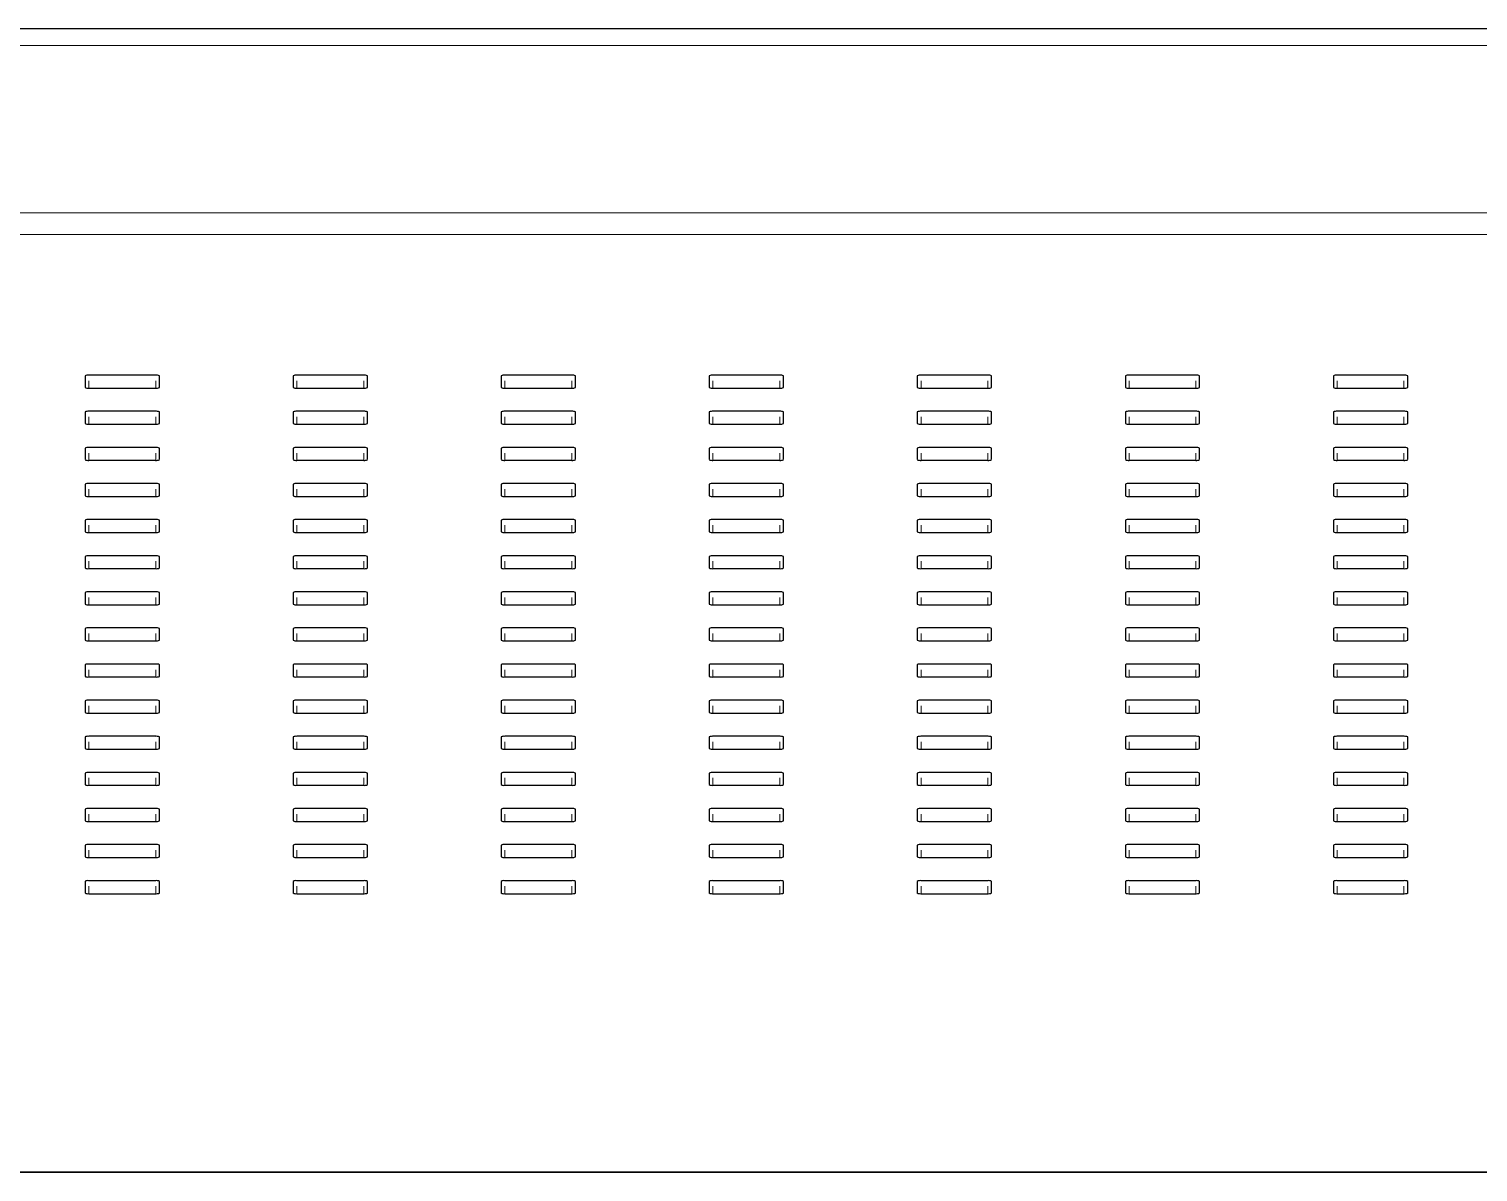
# Model space of a CAD drawing. Header units: millimetres. Extents: x -218071 to -203542, y 15363 to 51382.
# Drawn here: x -217760.36 to -217740.86, y 50530.42 to 50545.81 of the extents above; entities that cross this region are included whole.
import ezdxf

# ---------------------------------------------------------------- set-up
doc = ezdxf.new("R2010")
doc.units = ezdxf.units.MM
doc.header["$LTSCALE"] = 4
doc.layers.add('TPF-EQUIPEMENT', color=7, linetype='Continuous')

msp = doc.modelspace()

# ---------------------------------------------------------------- linework, layer by layer
at = {"layer": 'TPF-EQUIPEMENT', "color": 7, "linetype": 'Continuous', "lineweight": 25, "transparency": 33554671}
for p, q in [((-217721.656, 50545.806), (-217796.556, 50545.806)), ((-217759.606, 50541.135), (-217759.606, 50540.979)), ((-217758.656, 50541.144), (-217759.556, 50541.144)), ((-217758.606, 50540.979), (-217758.606, 50541.135)), ((-217756.806, 50541.135), (-217756.806, 50540.979)), ((-217755.856, 50541.144), (-217756.756, 50541.144)), ((-217755.806, 50540.979), (-217755.806, 50541.135)), ((-217754.006, 50541.135), (-217754.006, 50540.979)), ((-217753.056, 50541.144), (-217753.956, 50541.144)), ((-217753.006, 50540.979), (-217753.006, 50541.135)), ((-217751.206, 50541.135), (-217751.206, 50540.979)), ((-217750.256, 50541.144), (-217751.156, 50541.144)), ((-217750.206, 50540.979), (-217750.206, 50541.135)), ((-217748.406, 50541.135), (-217748.406, 50540.979)), ((-217747.456, 50541.144), (-217748.356, 50541.144)), ((-217747.406, 50540.979), (-217747.406, 50541.135)), ((-217745.606, 50541.135), (-217745.606, 50540.979)), ((-217744.656, 50541.144), (-217745.556, 50541.144)), ((-217744.606, 50540.979), (-217744.606, 50541.135)), ((-217742.806, 50541.135), (-217742.806, 50540.979)), ((-217741.856, 50541.144), (-217742.756, 50541.144)), ((-217741.806, 50540.979), (-217741.806, 50541.135)), ((-217759.556, 50540.97), (-217758.656, 50540.97)), ((-217756.756, 50540.97), (-217755.856, 50540.97)), ((-217753.956, 50540.97), (-217753.056, 50540.97)), ((-217751.156, 50540.97), (-217750.256, 50540.97)), ((-217748.356, 50540.97), (-217747.456, 50540.97)), ((-217745.556, 50540.97), (-217744.656, 50540.97)), ((-217742.756, 50540.97), (-217741.856, 50540.97)), ((-217759.606, 50540.649), (-217759.606, 50540.493)), ((-217758.656, 50540.658), (-217759.556, 50540.658)), ((-217758.606, 50540.493), (-217758.606, 50540.649)), ((-217756.806, 50540.649), (-217756.806, 50540.493)), ((-217755.856, 50540.658), (-217756.756, 50540.658)), ((-217755.806, 50540.493), (-217755.806, 50540.649)), ((-217754.006, 50540.649), (-217754.006, 50540.493)), ((-217753.056, 50540.658), (-217753.956, 50540.658)), ((-217753.006, 50540.493), (-217753.006, 50540.649)), ((-217751.206, 50540.649), (-217751.206, 50540.493)), ((-217750.256, 50540.658), (-217751.156, 50540.658)), ((-217750.206, 50540.493), (-217750.206, 50540.649)), ((-217748.406, 50540.649), (-217748.406, 50540.493)), ((-217747.456, 50540.658), (-217748.356, 50540.658)), ((-217747.406, 50540.493), (-217747.406, 50540.649)), ((-217745.606, 50540.649), (-217745.606, 50540.493)), ((-217744.656, 50540.658), (-217745.556, 50540.658)), ((-217744.606, 50540.493), (-217744.606, 50540.649)), ((-217742.806, 50540.649), (-217742.806, 50540.493)), ((-217741.856, 50540.658), (-217742.756, 50540.658)), ((-217741.806, 50540.493), (-217741.806, 50540.649)), ((-217759.556, 50540.484), (-217758.656, 50540.484)), ((-217756.756, 50540.484), (-217755.856, 50540.484)), ((-217753.956, 50540.484), (-217753.056, 50540.484)), ((-217751.156, 50540.484), (-217750.256, 50540.484)), ((-217748.356, 50540.484), (-217747.456, 50540.484)), ((-217745.556, 50540.484), (-217744.656, 50540.484)), ((-217742.756, 50540.484), (-217741.856, 50540.484)), ((-217759.606, 50540.163), (-217759.606, 50540.007)), ((-217758.656, 50540.172), (-217759.556, 50540.172)), ((-217758.606, 50540.007), (-217758.606, 50540.163)), ((-217756.806, 50540.163), (-217756.806, 50540.007)), ((-217755.856, 50540.172), (-217756.756, 50540.172)), ((-217755.806, 50540.007), (-217755.806, 50540.163)), ((-217754.006, 50540.163), (-217754.006, 50540.007)), ((-217753.056, 50540.172), (-217753.956, 50540.172)), ((-217753.006, 50540.007), (-217753.006, 50540.163)), ((-217751.206, 50540.163), (-217751.206, 50540.007)), ((-217750.256, 50540.172), (-217751.156, 50540.172)), ((-217750.206, 50540.007), (-217750.206, 50540.163)), ((-217748.406, 50540.163), (-217748.406, 50540.007)), ((-217747.456, 50540.172), (-217748.356, 50540.172)), ((-217747.406, 50540.007), (-217747.406, 50540.163)), ((-217745.606, 50540.163), (-217745.606, 50540.007)), ((-217744.656, 50540.172), (-217745.556, 50540.172)), ((-217744.606, 50540.007), (-217744.606, 50540.163)), ((-217742.806, 50540.163), (-217742.806, 50540.007)), ((-217741.856, 50540.172), (-217742.756, 50540.172)), ((-217741.806, 50540.007), (-217741.806, 50540.163)), ((-217759.556, 50539.998), (-217758.656, 50539.998)), ((-217756.756, 50539.998), (-217755.856, 50539.998)), ((-217753.956, 50539.998), (-217753.056, 50539.998)), ((-217751.156, 50539.998), (-217750.256, 50539.998)), ((-217748.356, 50539.998), (-217747.456, 50539.998)), ((-217745.556, 50539.998), (-217744.656, 50539.998)), ((-217742.756, 50539.998), (-217741.856, 50539.998)), ((-217759.606, 50539.677), (-217759.606, 50539.52)), ((-217758.656, 50539.685), (-217759.556, 50539.685)), ((-217758.606, 50539.52), (-217758.606, 50539.677)), ((-217756.806, 50539.677), (-217756.806, 50539.52)), ((-217755.856, 50539.685), (-217756.756, 50539.685)), ((-217755.806, 50539.52), (-217755.806, 50539.677)), ((-217754.006, 50539.677), (-217754.006, 50539.52)), ((-217753.056, 50539.685), (-217753.956, 50539.685)), ((-217753.006, 50539.52), (-217753.006, 50539.677)), ((-217751.206, 50539.677), (-217751.206, 50539.52)), ((-217750.256, 50539.685), (-217751.156, 50539.685)), ((-217750.206, 50539.52), (-217750.206, 50539.677)), ((-217748.406, 50539.677), (-217748.406, 50539.52)), ((-217747.456, 50539.685), (-217748.356, 50539.685)), ((-217747.406, 50539.52), (-217747.406, 50539.677)), ((-217745.606, 50539.677), (-217745.606, 50539.52)), ((-217744.656, 50539.685), (-217745.556, 50539.685)), ((-217744.606, 50539.52), (-217744.606, 50539.677)), ((-217742.806, 50539.677), (-217742.806, 50539.52)), ((-217741.856, 50539.685), (-217742.756, 50539.685)), ((-217741.806, 50539.52), (-217741.806, 50539.677)), ((-217759.556, 50539.512), (-217758.656, 50539.512)), ((-217756.756, 50539.512), (-217755.856, 50539.512)), ((-217753.956, 50539.512), (-217753.056, 50539.512)), ((-217751.156, 50539.512), (-217750.256, 50539.512)), ((-217748.356, 50539.512), (-217747.456, 50539.512)), ((-217745.556, 50539.512), (-217744.656, 50539.512)), ((-217742.756, 50539.512), (-217741.856, 50539.512)), ((-217759.606, 50539.19), (-217759.606, 50539.034)), ((-217758.656, 50539.199), (-217759.556, 50539.199)), ((-217758.606, 50539.034), (-217758.606, 50539.19)), ((-217756.806, 50539.19), (-217756.806, 50539.034)), ((-217755.856, 50539.199), (-217756.756, 50539.199)), ((-217755.806, 50539.034), (-217755.806, 50539.19)), ((-217754.006, 50539.19), (-217754.006, 50539.034)), ((-217753.056, 50539.199), (-217753.956, 50539.199)), ((-217753.006, 50539.034), (-217753.006, 50539.19)), ((-217751.206, 50539.19), (-217751.206, 50539.034)), ((-217750.256, 50539.199), (-217751.156, 50539.199)), ((-217750.206, 50539.034), (-217750.206, 50539.19)), ((-217748.406, 50539.19), (-217748.406, 50539.034)), ((-217747.456, 50539.199), (-217748.356, 50539.199)), ((-217747.406, 50539.034), (-217747.406, 50539.19)), ((-217745.606, 50539.19), (-217745.606, 50539.034)), ((-217744.656, 50539.199), (-217745.556, 50539.199)), ((-217744.606, 50539.034), (-217744.606, 50539.19)), ((-217742.806, 50539.19), (-217742.806, 50539.034)), ((-217741.856, 50539.199), (-217742.756, 50539.199)), ((-217741.806, 50539.034), (-217741.806, 50539.19)), ((-217759.556, 50539.026), (-217758.656, 50539.026)), ((-217756.756, 50539.026), (-217755.856, 50539.026)), ((-217753.956, 50539.026), (-217753.056, 50539.026)), ((-217751.156, 50539.026), (-217750.256, 50539.026)), ((-217748.356, 50539.026), (-217747.456, 50539.026)), ((-217745.556, 50539.026), (-217744.656, 50539.026)), ((-217742.756, 50539.026), (-217741.856, 50539.026)), ((-217759.606, 50538.704), (-217759.606, 50538.548)), ((-217758.656, 50538.713), (-217759.556, 50538.713)), ((-217758.606, 50538.548), (-217758.606, 50538.704)), ((-217756.806, 50538.704), (-217756.806, 50538.548)), ((-217755.856, 50538.713), (-217756.756, 50538.713)), ((-217755.806, 50538.548), (-217755.806, 50538.704)), ((-217754.006, 50538.704), (-217754.006, 50538.548)), ((-217753.056, 50538.713), (-217753.956, 50538.713)), ((-217753.006, 50538.548), (-217753.006, 50538.704)), ((-217751.206, 50538.704), (-217751.206, 50538.548)), ((-217750.256, 50538.713), (-217751.156, 50538.713)), ((-217750.206, 50538.548), (-217750.206, 50538.704)), ((-217748.406, 50538.704), (-217748.406, 50538.548)), ((-217747.456, 50538.713), (-217748.356, 50538.713)), ((-217747.406, 50538.548), (-217747.406, 50538.704)), ((-217745.606, 50538.704), (-217745.606, 50538.548)), ((-217744.656, 50538.713), (-217745.556, 50538.713)), ((-217744.606, 50538.548), (-217744.606, 50538.704)), ((-217742.806, 50538.704), (-217742.806, 50538.548)), ((-217741.856, 50538.713), (-217742.756, 50538.713)), ((-217741.806, 50538.548), (-217741.806, 50538.704)), ((-217759.556, 50538.539), (-217758.656, 50538.539)), ((-217756.756, 50538.539), (-217755.856, 50538.539)), ((-217753.956, 50538.539), (-217753.056, 50538.539)), ((-217751.156, 50538.539), (-217750.256, 50538.539)), ((-217748.356, 50538.539), (-217747.456, 50538.539)), ((-217745.556, 50538.539), (-217744.656, 50538.539)), ((-217742.756, 50538.539), (-217741.856, 50538.539)), ((-217759.606, 50538.218), (-217759.606, 50538.062)), ((-217758.656, 50538.227), (-217759.556, 50538.227)), ((-217758.606, 50538.062), (-217758.606, 50538.218)), ((-217756.806, 50538.218), (-217756.806, 50538.062)), ((-217755.856, 50538.227), (-217756.756, 50538.227)), ((-217755.806, 50538.062), (-217755.806, 50538.218)), ((-217754.006, 50538.218), (-217754.006, 50538.062)), ((-217753.056, 50538.227), (-217753.956, 50538.227)), ((-217753.006, 50538.062), (-217753.006, 50538.218)), ((-217751.206, 50538.218), (-217751.206, 50538.062)), ((-217750.256, 50538.227), (-217751.156, 50538.227)), ((-217750.206, 50538.062), (-217750.206, 50538.218)), ((-217748.406, 50538.218), (-217748.406, 50538.062)), ((-217747.456, 50538.227), (-217748.356, 50538.227)), ((-217747.406, 50538.062), (-217747.406, 50538.218)), ((-217745.606, 50538.218), (-217745.606, 50538.062)), ((-217744.656, 50538.227), (-217745.556, 50538.227)), ((-217744.606, 50538.062), (-217744.606, 50538.218)), ((-217742.806, 50538.218), (-217742.806, 50538.062)), ((-217741.856, 50538.227), (-217742.756, 50538.227)), ((-217741.806, 50538.062), (-217741.806, 50538.218)), ((-217759.556, 50538.053), (-217758.656, 50538.053)), ((-217756.756, 50538.053), (-217755.856, 50538.053)), ((-217753.956, 50538.053), (-217753.056, 50538.053)), ((-217751.156, 50538.053), (-217750.256, 50538.053)), ((-217748.356, 50538.053), (-217747.456, 50538.053)), ((-217745.556, 50538.053), (-217744.656, 50538.053)), ((-217742.756, 50538.053), (-217741.856, 50538.053)), ((-217759.606, 50537.732), (-217759.606, 50537.576)), ((-217758.656, 50537.741), (-217759.556, 50537.741)), ((-217758.606, 50537.576), (-217758.606, 50537.732)), ((-217756.806, 50537.732), (-217756.806, 50537.576)), ((-217755.856, 50537.741), (-217756.756, 50537.741)), ((-217755.806, 50537.576), (-217755.806, 50537.732)), ((-217754.006, 50537.732), (-217754.006, 50537.576)), ((-217753.056, 50537.741), (-217753.956, 50537.741)), ((-217753.006, 50537.576), (-217753.006, 50537.732)), ((-217751.206, 50537.732), (-217751.206, 50537.576)), ((-217750.256, 50537.741), (-217751.156, 50537.741)), ((-217750.206, 50537.576), (-217750.206, 50537.732)), ((-217748.406, 50537.732), (-217748.406, 50537.576)), ((-217747.456, 50537.741), (-217748.356, 50537.741)), ((-217747.406, 50537.576), (-217747.406, 50537.732)), ((-217745.606, 50537.732), (-217745.606, 50537.576)), ((-217744.656, 50537.741), (-217745.556, 50537.741)), ((-217744.606, 50537.576), (-217744.606, 50537.732)), ((-217742.806, 50537.732), (-217742.806, 50537.576)), ((-217741.856, 50537.741), (-217742.756, 50537.741)), ((-217741.806, 50537.576), (-217741.806, 50537.732)), ((-217759.556, 50537.567), (-217758.656, 50537.567)), ((-217756.756, 50537.567), (-217755.856, 50537.567)), ((-217753.956, 50537.567), (-217753.056, 50537.567)), ((-217751.156, 50537.567), (-217750.256, 50537.567)), ((-217748.356, 50537.567), (-217747.456, 50537.567)), ((-217745.556, 50537.567), (-217744.656, 50537.567)), ((-217742.756, 50537.567), (-217741.856, 50537.567)), ((-217759.606, 50537.246), (-217759.606, 50537.089)), ((-217758.656, 50537.254), (-217759.556, 50537.254)), ((-217758.606, 50537.089), (-217758.606, 50537.246)), ((-217756.806, 50537.246), (-217756.806, 50537.089)), ((-217755.856, 50537.254), (-217756.756, 50537.254)), ((-217755.806, 50537.089), (-217755.806, 50537.246)), ((-217754.006, 50537.246), (-217754.006, 50537.089)), ((-217753.056, 50537.254), (-217753.956, 50537.254)), ((-217753.006, 50537.089), (-217753.006, 50537.246)), ((-217751.206, 50537.246), (-217751.206, 50537.089)), ((-217750.256, 50537.254), (-217751.156, 50537.254)), ((-217750.206, 50537.089), (-217750.206, 50537.246)), ((-217748.406, 50537.246), (-217748.406, 50537.089)), ((-217747.456, 50537.254), (-217748.356, 50537.254)), ((-217747.406, 50537.089), (-217747.406, 50537.246)), ((-217745.606, 50537.246), (-217745.606, 50537.089)), ((-217744.656, 50537.254), (-217745.556, 50537.254)), ((-217744.606, 50537.089), (-217744.606, 50537.246)), ((-217742.806, 50537.246), (-217742.806, 50537.089)), ((-217741.856, 50537.254), (-217742.756, 50537.254)), ((-217741.806, 50537.089), (-217741.806, 50537.246)), ((-217759.556, 50537.081), (-217758.656, 50537.081)), ((-217756.756, 50537.081), (-217755.856, 50537.081)), ((-217753.956, 50537.081), (-217753.056, 50537.081)), ((-217751.156, 50537.081), (-217750.256, 50537.081)), ((-217748.356, 50537.081), (-217747.456, 50537.081)), ((-217745.556, 50537.081), (-217744.656, 50537.081)), ((-217742.756, 50537.081), (-217741.856, 50537.081)), ((-217759.606, 50536.759), (-217759.606, 50536.603)), ((-217758.656, 50536.768), (-217759.556, 50536.768)), ((-217758.606, 50536.603), (-217758.606, 50536.759)), ((-217756.806, 50536.759), (-217756.806, 50536.603)), ((-217755.856, 50536.768), (-217756.756, 50536.768)), ((-217755.806, 50536.603), (-217755.806, 50536.759)), ((-217754.006, 50536.759), (-217754.006, 50536.603)), ((-217753.056, 50536.768), (-217753.956, 50536.768)), ((-217753.006, 50536.603), (-217753.006, 50536.759)), ((-217751.206, 50536.759), (-217751.206, 50536.603)), ((-217750.256, 50536.768), (-217751.156, 50536.768)), ((-217750.206, 50536.603), (-217750.206, 50536.759)), ((-217748.406, 50536.759), (-217748.406, 50536.603)), ((-217747.456, 50536.768), (-217748.356, 50536.768)), ((-217747.406, 50536.603), (-217747.406, 50536.759)), ((-217745.606, 50536.759), (-217745.606, 50536.603)), ((-217744.656, 50536.768), (-217745.556, 50536.768)), ((-217744.606, 50536.603), (-217744.606, 50536.759)), ((-217742.806, 50536.759), (-217742.806, 50536.603)), ((-217741.856, 50536.768), (-217742.756, 50536.768)), ((-217741.806, 50536.603), (-217741.806, 50536.759)), ((-217759.556, 50536.594), (-217758.656, 50536.594)), ((-217756.756, 50536.594), (-217755.856, 50536.594)), ((-217753.956, 50536.594), (-217753.056, 50536.594)), ((-217751.156, 50536.594), (-217750.256, 50536.594)), ((-217748.356, 50536.594), (-217747.456, 50536.594)), ((-217745.556, 50536.594), (-217744.656, 50536.594)), ((-217742.756, 50536.594), (-217741.856, 50536.594)), ((-217759.606, 50536.273), (-217759.606, 50536.117)), ((-217758.656, 50536.282), (-217759.556, 50536.282)), ((-217758.606, 50536.117), (-217758.606, 50536.273)), ((-217756.806, 50536.273), (-217756.806, 50536.117)), ((-217755.856, 50536.282), (-217756.756, 50536.282)), ((-217755.806, 50536.117), (-217755.806, 50536.273)), ((-217754.006, 50536.273), (-217754.006, 50536.117)), ((-217753.056, 50536.282), (-217753.956, 50536.282)), ((-217753.006, 50536.117), (-217753.006, 50536.273)), ((-217751.206, 50536.273), (-217751.206, 50536.117)), ((-217750.256, 50536.282), (-217751.156, 50536.282)), ((-217750.206, 50536.117), (-217750.206, 50536.273)), ((-217748.406, 50536.273), (-217748.406, 50536.117)), ((-217747.456, 50536.282), (-217748.356, 50536.282)), ((-217747.406, 50536.117), (-217747.406, 50536.273)), ((-217745.606, 50536.273), (-217745.606, 50536.117)), ((-217744.656, 50536.282), (-217745.556, 50536.282)), ((-217744.606, 50536.117), (-217744.606, 50536.273)), ((-217742.806, 50536.273), (-217742.806, 50536.117)), ((-217741.856, 50536.282), (-217742.756, 50536.282)), ((-217741.806, 50536.117), (-217741.806, 50536.273)), ((-217759.556, 50536.108), (-217758.656, 50536.108)), ((-217756.756, 50536.108), (-217755.856, 50536.108)), ((-217753.956, 50536.108), (-217753.056, 50536.108)), ((-217751.156, 50536.108), (-217750.256, 50536.108)), ((-217748.356, 50536.108), (-217747.456, 50536.108)), ((-217745.556, 50536.108), (-217744.656, 50536.108)), ((-217742.756, 50536.108), (-217741.856, 50536.108)), ((-217759.606, 50535.787), (-217759.606, 50535.631)), ((-217758.656, 50535.796), (-217759.556, 50535.796)), ((-217758.606, 50535.631), (-217758.606, 50535.787)), ((-217756.806, 50535.787), (-217756.806, 50535.631)), ((-217755.856, 50535.796), (-217756.756, 50535.796)), ((-217755.806, 50535.631), (-217755.806, 50535.787)), ((-217754.006, 50535.787), (-217754.006, 50535.631)), ((-217753.056, 50535.796), (-217753.956, 50535.796)), ((-217753.006, 50535.631), (-217753.006, 50535.787)), ((-217751.206, 50535.787), (-217751.206, 50535.631)), ((-217750.256, 50535.796), (-217751.156, 50535.796)), ((-217750.206, 50535.631), (-217750.206, 50535.787)), ((-217748.406, 50535.787), (-217748.406, 50535.631)), ((-217747.456, 50535.796), (-217748.356, 50535.796)), ((-217747.406, 50535.631), (-217747.406, 50535.787)), ((-217745.606, 50535.787), (-217745.606, 50535.631)), ((-217744.656, 50535.796), (-217745.556, 50535.796)), ((-217744.606, 50535.631), (-217744.606, 50535.787)), ((-217742.806, 50535.787), (-217742.806, 50535.631)), ((-217741.856, 50535.796), (-217742.756, 50535.796)), ((-217741.806, 50535.631), (-217741.806, 50535.787)), ((-217759.556, 50535.622), (-217758.656, 50535.622)), ((-217756.756, 50535.622), (-217755.856, 50535.622)), ((-217753.956, 50535.622), (-217753.056, 50535.622)), ((-217751.156, 50535.622), (-217750.256, 50535.622)), ((-217748.356, 50535.622), (-217747.456, 50535.622)), ((-217745.556, 50535.622), (-217744.656, 50535.622)), ((-217742.756, 50535.622), (-217741.856, 50535.622)), ((-217759.606, 50535.301), (-217759.606, 50535.144)), ((-217758.656, 50535.309), (-217759.556, 50535.309)), ((-217758.606, 50535.144), (-217758.606, 50535.301)), ((-217756.806, 50535.301), (-217756.806, 50535.144)), ((-217755.856, 50535.309), (-217756.756, 50535.309)), ((-217755.806, 50535.144), (-217755.806, 50535.301)), ((-217754.006, 50535.301), (-217754.006, 50535.144)), ((-217753.056, 50535.309), (-217753.956, 50535.309)), ((-217753.006, 50535.144), (-217753.006, 50535.301)), ((-217751.206, 50535.301), (-217751.206, 50535.144)), ((-217750.256, 50535.309), (-217751.156, 50535.309)), ((-217750.206, 50535.144), (-217750.206, 50535.301)), ((-217748.406, 50535.301), (-217748.406, 50535.144)), ((-217747.456, 50535.309), (-217748.356, 50535.309)), ((-217747.406, 50535.144), (-217747.406, 50535.301)), ((-217745.606, 50535.301), (-217745.606, 50535.144)), ((-217744.656, 50535.309), (-217745.556, 50535.309)), ((-217744.606, 50535.144), (-217744.606, 50535.301)), ((-217742.806, 50535.301), (-217742.806, 50535.144)), ((-217741.856, 50535.309), (-217742.756, 50535.309)), ((-217741.806, 50535.144), (-217741.806, 50535.301)), ((-217759.556, 50535.136), (-217758.656, 50535.136)), ((-217756.756, 50535.136), (-217755.856, 50535.136)), ((-217753.956, 50535.136), (-217753.056, 50535.136)), ((-217751.156, 50535.136), (-217750.256, 50535.136)), ((-217748.356, 50535.136), (-217747.456, 50535.136)), ((-217745.556, 50535.136), (-217744.656, 50535.136)), ((-217742.756, 50535.136), (-217741.856, 50535.136)), ((-217759.606, 50534.815), (-217759.606, 50534.658)), ((-217758.656, 50534.823), (-217759.556, 50534.823)), ((-217758.606, 50534.658), (-217758.606, 50534.815)), ((-217756.806, 50534.815), (-217756.806, 50534.658)), ((-217755.856, 50534.823), (-217756.756, 50534.823)), ((-217755.806, 50534.658), (-217755.806, 50534.815)), ((-217754.006, 50534.815), (-217754.006, 50534.658)), ((-217753.056, 50534.823), (-217753.956, 50534.823)), ((-217753.006, 50534.658), (-217753.006, 50534.815)), ((-217751.206, 50534.815), (-217751.206, 50534.658)), ((-217750.256, 50534.823), (-217751.156, 50534.823)), ((-217750.206, 50534.658), (-217750.206, 50534.815)), ((-217748.406, 50534.815), (-217748.406, 50534.658)), ((-217747.456, 50534.823), (-217748.356, 50534.823)), ((-217747.406, 50534.658), (-217747.406, 50534.815)), ((-217745.606, 50534.815), (-217745.606, 50534.658)), ((-217744.656, 50534.823), (-217745.556, 50534.823)), ((-217744.606, 50534.658), (-217744.606, 50534.815)), ((-217742.806, 50534.815), (-217742.806, 50534.658)), ((-217741.856, 50534.823), (-217742.756, 50534.823)), ((-217741.806, 50534.658), (-217741.806, 50534.815)), ((-217759.556, 50534.65), (-217758.656, 50534.65)), ((-217756.756, 50534.65), (-217755.856, 50534.65)), ((-217753.956, 50534.65), (-217753.056, 50534.65)), ((-217751.156, 50534.65), (-217750.256, 50534.65)), ((-217748.356, 50534.65), (-217747.456, 50534.65)), ((-217745.556, 50534.65), (-217744.656, 50534.65)), ((-217742.756, 50534.65), (-217741.856, 50534.65)), ((-217759.606, 50534.328), (-217759.606, 50534.172)), ((-217758.656, 50534.337), (-217759.556, 50534.337)), ((-217758.606, 50534.172), (-217758.606, 50534.328)), ((-217756.806, 50534.328), (-217756.806, 50534.172)), ((-217755.856, 50534.337), (-217756.756, 50534.337)), ((-217755.806, 50534.172), (-217755.806, 50534.328)), ((-217754.006, 50534.328), (-217754.006, 50534.172)), ((-217753.056, 50534.337), (-217753.956, 50534.337)), ((-217753.006, 50534.172), (-217753.006, 50534.328)), ((-217751.206, 50534.328), (-217751.206, 50534.172)), ((-217750.256, 50534.337), (-217751.156, 50534.337)), ((-217750.206, 50534.172), (-217750.206, 50534.328)), ((-217748.406, 50534.328), (-217748.406, 50534.172)), ((-217747.456, 50534.337), (-217748.356, 50534.337)), ((-217747.406, 50534.172), (-217747.406, 50534.328)), ((-217745.606, 50534.328), (-217745.606, 50534.172)), ((-217744.656, 50534.337), (-217745.556, 50534.337)), ((-217744.606, 50534.172), (-217744.606, 50534.328)), ((-217742.806, 50534.328), (-217742.806, 50534.172)), ((-217741.856, 50534.337), (-217742.756, 50534.337)), ((-217741.806, 50534.172), (-217741.806, 50534.328)), ((-217759.556, 50534.163), (-217758.656, 50534.163)), ((-217756.756, 50534.163), (-217755.856, 50534.163)), ((-217753.956, 50534.163), (-217753.056, 50534.163)), ((-217751.156, 50534.163), (-217750.256, 50534.163)), ((-217748.356, 50534.163), (-217747.456, 50534.163)), ((-217745.556, 50534.163), (-217744.656, 50534.163)), ((-217742.756, 50534.163), (-217741.856, 50534.163)), ((-217796.556, 50530.415), (-217721.656, 50530.415))]:
    msp.add_line(p, q, dxfattribs=at)
at = {"layer": 'TPF-EQUIPEMENT', "color": 8, "linetype": 'Continuous', "lineweight": 18, "transparency": 33554671}
for p, q in [((-217796.556, 50545.581), (-217721.656, 50545.581)), ((-217796.556, 50543.332), (-217721.656, 50543.332)), ((-217796.556, 50543.037), (-217721.656, 50543.037)), ((-217759.556, 50541.069), (-217759.556, 50540.97)), ((-217758.656, 50541.069), (-217758.656, 50540.97)), ((-217756.756, 50541.069), (-217756.756, 50540.97)), ((-217755.856, 50541.069), (-217755.856, 50540.97)), ((-217753.956, 50541.069), (-217753.956, 50540.97)), ((-217753.056, 50541.069), (-217753.056, 50540.97)), ((-217751.156, 50541.069), (-217751.156, 50540.97)), ((-217750.256, 50541.069), (-217750.256, 50540.97)), ((-217748.356, 50541.069), (-217748.356, 50540.97)), ((-217747.456, 50541.069), (-217747.456, 50540.97)), ((-217745.556, 50541.069), (-217745.556, 50540.97)), ((-217744.656, 50541.069), (-217744.656, 50540.97)), ((-217742.756, 50541.069), (-217742.756, 50540.97)), ((-217741.856, 50541.069), (-217741.856, 50540.97)), ((-217759.556, 50540.583), (-217759.556, 50540.484)), ((-217758.656, 50540.583), (-217758.656, 50540.484)), ((-217756.756, 50540.583), (-217756.756, 50540.484)), ((-217755.856, 50540.583), (-217755.856, 50540.484)), ((-217753.956, 50540.583), (-217753.956, 50540.484)), ((-217753.056, 50540.583), (-217753.056, 50540.484)), ((-217751.156, 50540.583), (-217751.156, 50540.484)), ((-217750.256, 50540.583), (-217750.256, 50540.484)), ((-217748.356, 50540.583), (-217748.356, 50540.484)), ((-217747.456, 50540.583), (-217747.456, 50540.484)), ((-217745.556, 50540.583), (-217745.556, 50540.484)), ((-217744.656, 50540.583), (-217744.656, 50540.484)), ((-217742.756, 50540.583), (-217742.756, 50540.484)), ((-217741.856, 50540.583), (-217741.856, 50540.484)), ((-217759.556, 50540.096), (-217759.556, 50539.998)), ((-217758.656, 50540.096), (-217758.656, 50539.998)), ((-217756.756, 50540.096), (-217756.756, 50539.998)), ((-217755.856, 50540.096), (-217755.856, 50539.998)), ((-217753.956, 50540.096), (-217753.956, 50539.998)), ((-217753.056, 50540.096), (-217753.056, 50539.998)), ((-217751.156, 50540.096), (-217751.156, 50539.998)), ((-217750.256, 50540.096), (-217750.256, 50539.998)), ((-217748.356, 50540.096), (-217748.356, 50539.998)), ((-217747.456, 50540.096), (-217747.456, 50539.998)), ((-217745.556, 50540.096), (-217745.556, 50539.998)), ((-217744.656, 50540.096), (-217744.656, 50539.998)), ((-217742.756, 50540.096), (-217742.756, 50539.998)), ((-217741.856, 50540.096), (-217741.856, 50539.998)), ((-217759.556, 50539.61), (-217759.556, 50539.512)), ((-217758.656, 50539.61), (-217758.656, 50539.512)), ((-217756.756, 50539.61), (-217756.756, 50539.512)), ((-217755.856, 50539.61), (-217755.856, 50539.512)), ((-217753.956, 50539.61), (-217753.956, 50539.512)), ((-217753.056, 50539.61), (-217753.056, 50539.512)), ((-217751.156, 50539.61), (-217751.156, 50539.512)), ((-217750.256, 50539.61), (-217750.256, 50539.512)), ((-217748.356, 50539.61), (-217748.356, 50539.512)), ((-217747.456, 50539.61), (-217747.456, 50539.512)), ((-217745.556, 50539.61), (-217745.556, 50539.512)), ((-217744.656, 50539.61), (-217744.656, 50539.512)), ((-217742.756, 50539.61), (-217742.756, 50539.512)), ((-217741.856, 50539.61), (-217741.856, 50539.512)), ((-217759.556, 50539.124), (-217759.556, 50539.026)), ((-217758.656, 50539.124), (-217758.656, 50539.026)), ((-217756.756, 50539.124), (-217756.756, 50539.026)), ((-217755.856, 50539.124), (-217755.856, 50539.026)), ((-217753.956, 50539.124), (-217753.956, 50539.026)), ((-217753.056, 50539.124), (-217753.056, 50539.026)), ((-217751.156, 50539.124), (-217751.156, 50539.026)), ((-217750.256, 50539.124), (-217750.256, 50539.026)), ((-217748.356, 50539.124), (-217748.356, 50539.026)), ((-217747.456, 50539.124), (-217747.456, 50539.026)), ((-217745.556, 50539.124), (-217745.556, 50539.026)), ((-217744.656, 50539.124), (-217744.656, 50539.026)), ((-217742.756, 50539.124), (-217742.756, 50539.026)), ((-217741.856, 50539.124), (-217741.856, 50539.026)), ((-217759.556, 50538.638), (-217759.556, 50538.539)), ((-217758.656, 50538.638), (-217758.656, 50538.539)), ((-217756.756, 50538.638), (-217756.756, 50538.539)), ((-217755.856, 50538.638), (-217755.856, 50538.539)), ((-217753.956, 50538.638), (-217753.956, 50538.539)), ((-217753.056, 50538.638), (-217753.056, 50538.539)), ((-217751.156, 50538.638), (-217751.156, 50538.539)), ((-217750.256, 50538.638), (-217750.256, 50538.539)), ((-217748.356, 50538.638), (-217748.356, 50538.539)), ((-217747.456, 50538.638), (-217747.456, 50538.539)), ((-217745.556, 50538.638), (-217745.556, 50538.539)), ((-217744.656, 50538.638), (-217744.656, 50538.539)), ((-217742.756, 50538.638), (-217742.756, 50538.539)), ((-217741.856, 50538.638), (-217741.856, 50538.539)), ((-217759.556, 50538.152), (-217759.556, 50538.053)), ((-217758.656, 50538.152), (-217758.656, 50538.053)), ((-217756.756, 50538.152), (-217756.756, 50538.053)), ((-217755.856, 50538.152), (-217755.856, 50538.053)), ((-217753.956, 50538.152), (-217753.956, 50538.053)), ((-217753.056, 50538.152), (-217753.056, 50538.053)), ((-217751.156, 50538.152), (-217751.156, 50538.053)), ((-217750.256, 50538.152), (-217750.256, 50538.053)), ((-217748.356, 50538.152), (-217748.356, 50538.053)), ((-217747.456, 50538.152), (-217747.456, 50538.053)), ((-217745.556, 50538.152), (-217745.556, 50538.053)), ((-217744.656, 50538.152), (-217744.656, 50538.053)), ((-217742.756, 50538.152), (-217742.756, 50538.053)), ((-217741.856, 50538.152), (-217741.856, 50538.053)), ((-217759.556, 50537.665), (-217759.556, 50537.567)), ((-217758.656, 50537.665), (-217758.656, 50537.567)), ((-217756.756, 50537.665), (-217756.756, 50537.567)), ((-217755.856, 50537.665), (-217755.856, 50537.567)), ((-217753.956, 50537.665), (-217753.956, 50537.567)), ((-217753.056, 50537.665), (-217753.056, 50537.567)), ((-217751.156, 50537.665), (-217751.156, 50537.567)), ((-217750.256, 50537.665), (-217750.256, 50537.567)), ((-217748.356, 50537.665), (-217748.356, 50537.567)), ((-217747.456, 50537.665), (-217747.456, 50537.567)), ((-217745.556, 50537.665), (-217745.556, 50537.567)), ((-217744.656, 50537.665), (-217744.656, 50537.567)), ((-217742.756, 50537.665), (-217742.756, 50537.567)), ((-217741.856, 50537.665), (-217741.856, 50537.567)), ((-217759.556, 50537.179), (-217759.556, 50537.081)), ((-217758.656, 50537.179), (-217758.656, 50537.081)), ((-217756.756, 50537.179), (-217756.756, 50537.081)), ((-217755.856, 50537.179), (-217755.856, 50537.081)), ((-217753.956, 50537.179), (-217753.956, 50537.081)), ((-217753.056, 50537.179), (-217753.056, 50537.081)), ((-217751.156, 50537.179), (-217751.156, 50537.081)), ((-217750.256, 50537.179), (-217750.256, 50537.081)), ((-217748.356, 50537.179), (-217748.356, 50537.081)), ((-217747.456, 50537.179), (-217747.456, 50537.081)), ((-217745.556, 50537.179), (-217745.556, 50537.081)), ((-217744.656, 50537.179), (-217744.656, 50537.081)), ((-217742.756, 50537.179), (-217742.756, 50537.081)), ((-217741.856, 50537.179), (-217741.856, 50537.081)), ((-217759.556, 50536.693), (-217759.556, 50536.594)), ((-217758.656, 50536.693), (-217758.656, 50536.594)), ((-217756.756, 50536.693), (-217756.756, 50536.594)), ((-217755.856, 50536.693), (-217755.856, 50536.594)), ((-217753.956, 50536.693), (-217753.956, 50536.594)), ((-217753.056, 50536.693), (-217753.056, 50536.594)), ((-217751.156, 50536.693), (-217751.156, 50536.594)), ((-217750.256, 50536.693), (-217750.256, 50536.594)), ((-217748.356, 50536.693), (-217748.356, 50536.594)), ((-217747.456, 50536.693), (-217747.456, 50536.594)), ((-217745.556, 50536.693), (-217745.556, 50536.594)), ((-217744.656, 50536.693), (-217744.656, 50536.594)), ((-217742.756, 50536.693), (-217742.756, 50536.594)), ((-217741.856, 50536.693), (-217741.856, 50536.594)), ((-217759.556, 50536.207), (-217759.556, 50536.108)), ((-217758.656, 50536.207), (-217758.656, 50536.108)), ((-217756.756, 50536.207), (-217756.756, 50536.108)), ((-217755.856, 50536.207), (-217755.856, 50536.108)), ((-217753.956, 50536.207), (-217753.956, 50536.108)), ((-217753.056, 50536.207), (-217753.056, 50536.108)), ((-217751.156, 50536.207), (-217751.156, 50536.108)), ((-217750.256, 50536.207), (-217750.256, 50536.108)), ((-217748.356, 50536.207), (-217748.356, 50536.108)), ((-217747.456, 50536.207), (-217747.456, 50536.108)), ((-217745.556, 50536.207), (-217745.556, 50536.108)), ((-217744.656, 50536.207), (-217744.656, 50536.108)), ((-217742.756, 50536.207), (-217742.756, 50536.108)), ((-217741.856, 50536.207), (-217741.856, 50536.108)), ((-217759.556, 50535.721), (-217759.556, 50535.622)), ((-217758.656, 50535.721), (-217758.656, 50535.622)), ((-217756.756, 50535.721), (-217756.756, 50535.622)), ((-217755.856, 50535.721), (-217755.856, 50535.622)), ((-217753.956, 50535.721), (-217753.956, 50535.622)), ((-217753.056, 50535.721), (-217753.056, 50535.622)), ((-217751.156, 50535.721), (-217751.156, 50535.622)), ((-217750.256, 50535.721), (-217750.256, 50535.622)), ((-217748.356, 50535.721), (-217748.356, 50535.622)), ((-217747.456, 50535.721), (-217747.456, 50535.622)), ((-217745.556, 50535.721), (-217745.556, 50535.622)), ((-217744.656, 50535.721), (-217744.656, 50535.622)), ((-217742.756, 50535.721), (-217742.756, 50535.622)), ((-217741.856, 50535.721), (-217741.856, 50535.622)), ((-217759.556, 50535.234), (-217759.556, 50535.136)), ((-217758.656, 50535.234), (-217758.656, 50535.136)), ((-217756.756, 50535.234), (-217756.756, 50535.136)), ((-217755.856, 50535.234), (-217755.856, 50535.136)), ((-217753.956, 50535.234), (-217753.956, 50535.136)), ((-217753.056, 50535.234), (-217753.056, 50535.136)), ((-217751.156, 50535.234), (-217751.156, 50535.136)), ((-217750.256, 50535.234), (-217750.256, 50535.136)), ((-217748.356, 50535.234), (-217748.356, 50535.136)), ((-217747.456, 50535.234), (-217747.456, 50535.136)), ((-217745.556, 50535.234), (-217745.556, 50535.136)), ((-217744.656, 50535.234), (-217744.656, 50535.136)), ((-217742.756, 50535.234), (-217742.756, 50535.136)), ((-217741.856, 50535.234), (-217741.856, 50535.136)), ((-217759.556, 50534.748), (-217759.556, 50534.65)), ((-217758.656, 50534.748), (-217758.656, 50534.65)), ((-217756.756, 50534.748), (-217756.756, 50534.65)), ((-217755.856, 50534.748), (-217755.856, 50534.65)), ((-217753.956, 50534.748), (-217753.956, 50534.65)), ((-217753.056, 50534.748), (-217753.056, 50534.65)), ((-217751.156, 50534.748), (-217751.156, 50534.65)), ((-217750.256, 50534.748), (-217750.256, 50534.65)), ((-217748.356, 50534.748), (-217748.356, 50534.65)), ((-217747.456, 50534.748), (-217747.456, 50534.65)), ((-217745.556, 50534.748), (-217745.556, 50534.65)), ((-217744.656, 50534.748), (-217744.656, 50534.65)), ((-217742.756, 50534.748), (-217742.756, 50534.65)), ((-217741.856, 50534.748), (-217741.856, 50534.65)), ((-217759.556, 50534.262), (-217759.556, 50534.163)), ((-217758.656, 50534.262), (-217758.656, 50534.163)), ((-217756.756, 50534.262), (-217756.756, 50534.163)), ((-217755.856, 50534.262), (-217755.856, 50534.163)), ((-217753.956, 50534.262), (-217753.956, 50534.163)), ((-217753.056, 50534.262), (-217753.056, 50534.163)), ((-217751.156, 50534.262), (-217751.156, 50534.163)), ((-217750.256, 50534.262), (-217750.256, 50534.163)), ((-217748.356, 50534.262), (-217748.356, 50534.163)), ((-217747.456, 50534.262), (-217747.456, 50534.163)), ((-217745.556, 50534.262), (-217745.556, 50534.163)), ((-217744.656, 50534.262), (-217744.656, 50534.163)), ((-217742.756, 50534.262), (-217742.756, 50534.163)), ((-217741.856, 50534.262), (-217741.856, 50534.163)), ((-217796.556, 50530.42), (-217721.656, 50530.42))]:
    msp.add_line(p, q, dxfattribs=at)
at = {"layer": 'TPF-EQUIPEMENT', "color": 7, "linetype": 'Continuous', "lineweight": 25, "transparency": 33554671}
for centre, start, end in [((-217759.568, 50541.066), 81.2205, 118.4816), ((-217758.644, 50541.066), 61.5184, 98.7795), ((-217756.768, 50541.066), 81.2205, 118.4816), ((-217755.844, 50541.066), 61.5184, 98.7795), ((-217753.968, 50541.066), 81.2205, 118.4816), ((-217753.044, 50541.066), 61.5184, 98.7795), ((-217751.168, 50541.066), 81.2205, 118.4816), ((-217750.244, 50541.066), 61.5184, 98.7795), ((-217748.368, 50541.066), 81.2205, 118.4816), ((-217747.444, 50541.066), 61.5184, 98.7795), ((-217745.568, 50541.066), 81.2205, 118.4816), ((-217744.644, 50541.066), 61.5184, 98.7795), ((-217742.768, 50541.066), 81.2205, 118.4816), ((-217741.844, 50541.066), 61.5184, 98.7795), ((-217759.568, 50541.049), 241.5184, 278.7795), ((-217758.644, 50541.049), 261.2205, 298.4816), ((-217756.768, 50541.049), 241.5184, 278.7795), ((-217755.844, 50541.049), 261.2205, 298.4816), ((-217753.968, 50541.049), 241.5184, 278.7795), ((-217753.044, 50541.049), 261.2205, 298.4816), ((-217751.168, 50541.049), 241.5184, 278.7795), ((-217750.244, 50541.049), 261.2205, 298.4816), ((-217748.368, 50541.049), 241.5184, 278.7795), ((-217747.444, 50541.049), 261.2205, 298.4816), ((-217745.568, 50541.049), 241.5184, 278.7795), ((-217744.644, 50541.049), 261.2205, 298.4816), ((-217742.768, 50541.049), 241.5184, 278.7795), ((-217741.844, 50541.049), 261.2205, 298.4816), ((-217759.568, 50540.579), 81.2205, 118.4816), ((-217758.644, 50540.579), 61.5184, 98.7795), ((-217756.768, 50540.579), 81.2205, 118.4816), ((-217755.844, 50540.579), 61.5184, 98.7795), ((-217753.968, 50540.579), 81.2205, 118.4816), ((-217753.044, 50540.579), 61.5184, 98.7795), ((-217751.168, 50540.579), 81.2205, 118.4816), ((-217750.244, 50540.579), 61.5184, 98.7795), ((-217748.368, 50540.579), 81.2205, 118.4816), ((-217747.444, 50540.579), 61.5184, 98.7795), ((-217745.568, 50540.579), 81.2205, 118.4816), ((-217744.644, 50540.579), 61.5184, 98.7795), ((-217742.768, 50540.579), 81.2205, 118.4816), ((-217741.844, 50540.579), 61.5184, 98.7795), ((-217759.568, 50540.563), 241.5184, 278.7795), ((-217758.644, 50540.563), 261.2205, 298.4816), ((-217756.768, 50540.563), 241.5184, 278.7795), ((-217755.844, 50540.563), 261.2205, 298.4816), ((-217753.968, 50540.563), 241.5184, 278.7795), ((-217753.044, 50540.563), 261.2205, 298.4816), ((-217751.168, 50540.563), 241.5184, 278.7795), ((-217750.244, 50540.563), 261.2205, 298.4816), ((-217748.368, 50540.563), 241.5184, 278.7795), ((-217747.444, 50540.563), 261.2205, 298.4816), ((-217745.568, 50540.563), 241.5184, 278.7795), ((-217744.644, 50540.563), 261.2205, 298.4816), ((-217742.768, 50540.563), 241.5184, 278.7795), ((-217741.844, 50540.563), 261.2205, 298.4816), ((-217759.568, 50540.093), 81.2205, 118.4816), ((-217758.644, 50540.093), 61.5184, 98.7795), ((-217756.768, 50540.093), 81.2205, 118.4816), ((-217755.844, 50540.093), 61.5184, 98.7795), ((-217753.968, 50540.093), 81.2205, 118.4816), ((-217753.044, 50540.093), 61.5184, 98.7795), ((-217751.168, 50540.093), 81.2205, 118.4816), ((-217750.244, 50540.093), 61.5184, 98.7795), ((-217748.368, 50540.093), 81.2205, 118.4816), ((-217747.444, 50540.093), 61.5184, 98.7795), ((-217745.568, 50540.093), 81.2205, 118.4816), ((-217744.644, 50540.093), 61.5184, 98.7795), ((-217742.768, 50540.093), 81.2205, 118.4816), ((-217741.844, 50540.093), 61.5184, 98.7795), ((-217759.568, 50540.076), 241.5184, 278.7795), ((-217758.644, 50540.076), 261.2205, 298.4816), ((-217756.768, 50540.076), 241.5184, 278.7795), ((-217755.844, 50540.076), 261.2205, 298.4816), ((-217753.968, 50540.076), 241.5184, 278.7795), ((-217753.044, 50540.076), 261.2205, 298.4816), ((-217751.168, 50540.076), 241.5184, 278.7795), ((-217750.244, 50540.076), 261.2205, 298.4816), ((-217748.368, 50540.076), 241.5184, 278.7795), ((-217747.444, 50540.076), 261.2205, 298.4816), ((-217745.568, 50540.076), 241.5184, 278.7795), ((-217744.644, 50540.076), 261.2205, 298.4816), ((-217742.768, 50540.076), 241.5184, 278.7795), ((-217741.844, 50540.076), 261.2205, 298.4816), ((-217759.568, 50539.607), 81.2205, 118.4816), ((-217758.644, 50539.607), 61.5184, 98.7795), ((-217756.768, 50539.607), 81.2205, 118.4816), ((-217755.844, 50539.607), 61.5184, 98.7795), ((-217753.968, 50539.607), 81.2205, 118.4816), ((-217753.044, 50539.607), 61.5184, 98.7795), ((-217751.168, 50539.607), 81.2205, 118.4816), ((-217750.244, 50539.607), 61.5184, 98.7795), ((-217748.368, 50539.607), 81.2205, 118.4816), ((-217747.444, 50539.607), 61.5184, 98.7795), ((-217745.568, 50539.607), 81.2205, 118.4816), ((-217744.644, 50539.607), 61.5184, 98.7795), ((-217742.768, 50539.607), 81.2205, 118.4816), ((-217741.844, 50539.607), 61.5184, 98.7795), ((-217759.568, 50539.59), 241.5184, 278.7795), ((-217758.644, 50539.59), 261.2205, 298.4816), ((-217756.768, 50539.59), 241.5184, 278.7795), ((-217755.844, 50539.59), 261.2205, 298.4816), ((-217753.968, 50539.59), 241.5184, 278.7795), ((-217753.044, 50539.59), 261.2205, 298.4816), ((-217751.168, 50539.59), 241.5184, 278.7795), ((-217750.244, 50539.59), 261.2205, 298.4816), ((-217748.368, 50539.59), 241.5184, 278.7795), ((-217747.444, 50539.59), 261.2205, 298.4816), ((-217745.568, 50539.59), 241.5184, 278.7795), ((-217744.644, 50539.59), 261.2205, 298.4816), ((-217742.768, 50539.59), 241.5184, 278.7795), ((-217741.844, 50539.59), 261.2205, 298.4816), ((-217759.568, 50539.121), 81.2205, 118.4816), ((-217758.644, 50539.121), 61.5184, 98.7795), ((-217756.768, 50539.121), 81.2205, 118.4816), ((-217755.844, 50539.121), 61.5184, 98.7795), ((-217753.968, 50539.121), 81.2205, 118.4816), ((-217753.044, 50539.121), 61.5184, 98.7795), ((-217751.168, 50539.121), 81.2205, 118.4816), ((-217750.244, 50539.121), 61.5184, 98.7795), ((-217748.368, 50539.121), 81.2205, 118.4816), ((-217747.444, 50539.121), 61.5184, 98.7795), ((-217745.568, 50539.121), 81.2205, 118.4816), ((-217744.644, 50539.121), 61.5184, 98.7795), ((-217742.768, 50539.121), 81.2205, 118.4816), ((-217741.844, 50539.121), 61.5184, 98.7795), ((-217759.568, 50539.104), 241.5184, 278.7795), ((-217758.644, 50539.104), 261.2205, 298.4816), ((-217756.768, 50539.104), 241.5184, 278.7795), ((-217755.844, 50539.104), 261.2205, 298.4816), ((-217753.968, 50539.104), 241.5184, 278.7795), ((-217753.044, 50539.104), 261.2205, 298.4816), ((-217751.168, 50539.104), 241.5184, 278.7795), ((-217750.244, 50539.104), 261.2205, 298.4816), ((-217748.368, 50539.104), 241.5184, 278.7795), ((-217747.444, 50539.104), 261.2205, 298.4816), ((-217745.568, 50539.104), 241.5184, 278.7795), ((-217744.644, 50539.104), 261.2205, 298.4816), ((-217742.768, 50539.104), 241.5184, 278.7795), ((-217741.844, 50539.104), 261.2205, 298.4816), ((-217759.568, 50538.634), 81.2205, 118.4816), ((-217758.644, 50538.634), 61.5184, 98.7795), ((-217756.768, 50538.634), 81.2205, 118.4816), ((-217755.844, 50538.634), 61.5184, 98.7795), ((-217753.968, 50538.634), 81.2205, 118.4816), ((-217753.044, 50538.634), 61.5184, 98.7795), ((-217751.168, 50538.634), 81.2205, 118.4816), ((-217750.244, 50538.634), 61.5184, 98.7795), ((-217748.368, 50538.634), 81.2205, 118.4816), ((-217747.444, 50538.634), 61.5184, 98.7795), ((-217745.568, 50538.634), 81.2205, 118.4816), ((-217744.644, 50538.634), 61.5184, 98.7795), ((-217742.768, 50538.634), 81.2205, 118.4816), ((-217741.844, 50538.634), 61.5184, 98.7795), ((-217759.568, 50538.618), 241.5184, 278.7795), ((-217758.644, 50538.618), 261.2205, 298.4816), ((-217756.768, 50538.618), 241.5184, 278.7795), ((-217755.844, 50538.618), 261.2205, 298.4816), ((-217753.968, 50538.618), 241.5184, 278.7795), ((-217753.044, 50538.618), 261.2205, 298.4816), ((-217751.168, 50538.618), 241.5184, 278.7795), ((-217750.244, 50538.618), 261.2205, 298.4816), ((-217748.368, 50538.618), 241.5184, 278.7795), ((-217747.444, 50538.618), 261.2205, 298.4816), ((-217745.568, 50538.618), 241.5184, 278.7795), ((-217744.644, 50538.618), 261.2205, 298.4816), ((-217742.768, 50538.618), 241.5184, 278.7795), ((-217741.844, 50538.618), 261.2205, 298.4816), ((-217759.568, 50538.148), 81.2205, 118.4816), ((-217758.644, 50538.148), 61.5184, 98.7795), ((-217756.768, 50538.148), 81.2205, 118.4816), ((-217755.844, 50538.148), 61.5184, 98.7795), ((-217753.968, 50538.148), 81.2205, 118.4816), ((-217753.044, 50538.148), 61.5184, 98.7795), ((-217751.168, 50538.148), 81.2205, 118.4816), ((-217750.244, 50538.148), 61.5184, 98.7795), ((-217748.368, 50538.148), 81.2205, 118.4816), ((-217747.444, 50538.148), 61.5184, 98.7795), ((-217745.568, 50538.148), 81.2205, 118.4816), ((-217744.644, 50538.148), 61.5184, 98.7795), ((-217742.768, 50538.148), 81.2205, 118.4816), ((-217741.844, 50538.148), 61.5184, 98.7795), ((-217759.568, 50538.132), 241.5184, 278.7795), ((-217758.644, 50538.132), 261.2205, 298.4816), ((-217756.768, 50538.132), 241.5184, 278.7795), ((-217755.844, 50538.132), 261.2205, 298.4816), ((-217753.968, 50538.132), 241.5184, 278.7795), ((-217753.044, 50538.132), 261.2205, 298.4816), ((-217751.168, 50538.132), 241.5184, 278.7795), ((-217750.244, 50538.132), 261.2205, 298.4816), ((-217748.368, 50538.132), 241.5184, 278.7795), ((-217747.444, 50538.132), 261.2205, 298.4816), ((-217745.568, 50538.132), 241.5184, 278.7795), ((-217744.644, 50538.132), 261.2205, 298.4816), ((-217742.768, 50538.132), 241.5184, 278.7795), ((-217741.844, 50538.132), 261.2205, 298.4816), ((-217759.568, 50537.662), 81.2205, 118.4816), ((-217758.644, 50537.662), 61.5184, 98.7795), ((-217756.768, 50537.662), 81.2205, 118.4816), ((-217755.844, 50537.662), 61.5184, 98.7795), ((-217753.968, 50537.662), 81.2205, 118.4816), ((-217753.044, 50537.662), 61.5184, 98.7795), ((-217751.168, 50537.662), 81.2205, 118.4816), ((-217750.244, 50537.662), 61.5184, 98.7795), ((-217748.368, 50537.662), 81.2205, 118.4816), ((-217747.444, 50537.662), 61.5184, 98.7795), ((-217745.568, 50537.662), 81.2205, 118.4816), ((-217744.644, 50537.662), 61.5184, 98.7795), ((-217742.768, 50537.662), 81.2205, 118.4816), ((-217741.844, 50537.662), 61.5184, 98.7795), ((-217759.568, 50537.645), 241.5184, 278.7795), ((-217758.644, 50537.645), 261.2205, 298.4816), ((-217756.768, 50537.645), 241.5184, 278.7795), ((-217755.844, 50537.645), 261.2205, 298.4816), ((-217753.968, 50537.645), 241.5184, 278.7795), ((-217753.044, 50537.645), 261.2205, 298.4816), ((-217751.168, 50537.645), 241.5184, 278.7795), ((-217750.244, 50537.645), 261.2205, 298.4816), ((-217748.368, 50537.645), 241.5184, 278.7795), ((-217747.444, 50537.645), 261.2205, 298.4816), ((-217745.568, 50537.645), 241.5184, 278.7795), ((-217744.644, 50537.645), 261.2205, 298.4816), ((-217742.768, 50537.645), 241.5184, 278.7795), ((-217741.844, 50537.645), 261.2205, 298.4816), ((-217759.568, 50537.176), 81.2205, 118.4816), ((-217758.644, 50537.176), 61.5184, 98.7795), ((-217756.768, 50537.176), 81.2205, 118.4816), ((-217755.844, 50537.176), 61.5184, 98.7795), ((-217753.968, 50537.176), 81.2205, 118.4816), ((-217753.044, 50537.176), 61.5184, 98.7795), ((-217751.168, 50537.176), 81.2205, 118.4816), ((-217750.244, 50537.176), 61.5184, 98.7795), ((-217748.368, 50537.176), 81.2205, 118.4816), ((-217747.444, 50537.176), 61.5184, 98.7795), ((-217745.568, 50537.176), 81.2205, 118.4816), ((-217744.644, 50537.176), 61.5184, 98.7795), ((-217742.768, 50537.176), 81.2205, 118.4816), ((-217741.844, 50537.176), 61.5184, 98.7795), ((-217759.568, 50537.159), 241.5184, 278.7795), ((-217758.644, 50537.159), 261.2205, 298.4816), ((-217756.768, 50537.159), 241.5184, 278.7795), ((-217755.844, 50537.159), 261.2205, 298.4816), ((-217753.968, 50537.159), 241.5184, 278.7795), ((-217753.044, 50537.159), 261.2205, 298.4816), ((-217751.168, 50537.159), 241.5184, 278.7795), ((-217750.244, 50537.159), 261.2205, 298.4816), ((-217748.368, 50537.159), 241.5184, 278.7795), ((-217747.444, 50537.159), 261.2205, 298.4816), ((-217745.568, 50537.159), 241.5184, 278.7795), ((-217744.644, 50537.159), 261.2205, 298.4816), ((-217742.768, 50537.159), 241.5184, 278.7795), ((-217741.844, 50537.159), 261.2205, 298.4816), ((-217759.568, 50536.69), 81.2205, 118.4816), ((-217758.644, 50536.69), 61.5184, 98.7795), ((-217756.768, 50536.69), 81.2205, 118.4816), ((-217755.844, 50536.69), 61.5184, 98.7795), ((-217753.968, 50536.69), 81.2205, 118.4816), ((-217753.044, 50536.69), 61.5184, 98.7795), ((-217751.168, 50536.69), 81.2205, 118.4816), ((-217750.244, 50536.69), 61.5184, 98.7795), ((-217748.368, 50536.69), 81.2205, 118.4816), ((-217747.444, 50536.69), 61.5184, 98.7795), ((-217745.568, 50536.69), 81.2205, 118.4816), ((-217744.644, 50536.69), 61.5184, 98.7795), ((-217742.768, 50536.69), 81.2205, 118.4816), ((-217741.844, 50536.69), 61.5184, 98.7795), ((-217759.568, 50536.673), 241.5184, 278.7795), ((-217758.644, 50536.673), 261.2205, 298.4816), ((-217756.768, 50536.673), 241.5184, 278.7795), ((-217755.844, 50536.673), 261.2205, 298.4816), ((-217753.968, 50536.673), 241.5184, 278.7795), ((-217753.044, 50536.673), 261.2205, 298.4816), ((-217751.168, 50536.673), 241.5184, 278.7795), ((-217750.244, 50536.673), 261.2205, 298.4816), ((-217748.368, 50536.673), 241.5184, 278.7795), ((-217747.444, 50536.673), 261.2205, 298.4816), ((-217745.568, 50536.673), 241.5184, 278.7795), ((-217744.644, 50536.673), 261.2205, 298.4816), ((-217742.768, 50536.673), 241.5184, 278.7795), ((-217741.844, 50536.673), 261.2205, 298.4816), ((-217759.568, 50536.203), 81.2205, 118.4816), ((-217758.644, 50536.203), 61.5184, 98.7795), ((-217756.768, 50536.203), 81.2205, 118.4816), ((-217755.844, 50536.203), 61.5184, 98.7795), ((-217753.968, 50536.203), 81.2205, 118.4816), ((-217753.044, 50536.203), 61.5184, 98.7795), ((-217751.168, 50536.203), 81.2205, 118.4816), ((-217750.244, 50536.203), 61.5184, 98.7795), ((-217748.368, 50536.203), 81.2205, 118.4816), ((-217747.444, 50536.203), 61.5184, 98.7795), ((-217745.568, 50536.203), 81.2205, 118.4816), ((-217744.644, 50536.203), 61.5184, 98.7795), ((-217742.768, 50536.203), 81.2205, 118.4816), ((-217741.844, 50536.203), 61.5184, 98.7795), ((-217759.568, 50536.187), 241.5184, 278.7795), ((-217758.644, 50536.187), 261.2205, 298.4816), ((-217756.768, 50536.187), 241.5184, 278.7795), ((-217755.844, 50536.187), 261.2205, 298.4816), ((-217753.968, 50536.187), 241.5184, 278.7795), ((-217753.044, 50536.187), 261.2205, 298.4816), ((-217751.168, 50536.187), 241.5184, 278.7795), ((-217750.244, 50536.187), 261.2205, 298.4816), ((-217748.368, 50536.187), 241.5184, 278.7795), ((-217747.444, 50536.187), 261.2205, 298.4816), ((-217745.568, 50536.187), 241.5184, 278.7795), ((-217744.644, 50536.187), 261.2205, 298.4816), ((-217742.768, 50536.187), 241.5184, 278.7795), ((-217741.844, 50536.187), 261.2205, 298.4816), ((-217759.568, 50535.717), 81.2205, 118.4816), ((-217758.644, 50535.717), 61.5184, 98.7795), ((-217756.768, 50535.717), 81.2205, 118.4816), ((-217755.844, 50535.717), 61.5184, 98.7795), ((-217753.968, 50535.717), 81.2205, 118.4816), ((-217753.044, 50535.717), 61.5184, 98.7795), ((-217751.168, 50535.717), 81.2205, 118.4816), ((-217750.244, 50535.717), 61.5184, 98.7795), ((-217748.368, 50535.717), 81.2205, 118.4816), ((-217747.444, 50535.717), 61.5184, 98.7795), ((-217745.568, 50535.717), 81.2205, 118.4816), ((-217744.644, 50535.717), 61.5184, 98.7795), ((-217742.768, 50535.717), 81.2205, 118.4816), ((-217741.844, 50535.717), 61.5184, 98.7795), ((-217759.568, 50535.701), 241.5184, 278.7795), ((-217758.644, 50535.701), 261.2205, 298.4816), ((-217756.768, 50535.701), 241.5184, 278.7795), ((-217755.844, 50535.701), 261.2205, 298.4816), ((-217753.968, 50535.701), 241.5184, 278.7795), ((-217753.044, 50535.701), 261.2205, 298.4816), ((-217751.168, 50535.701), 241.5184, 278.7795), ((-217750.244, 50535.701), 261.2205, 298.4816), ((-217748.368, 50535.701), 241.5184, 278.7795), ((-217747.444, 50535.701), 261.2205, 298.4816), ((-217745.568, 50535.701), 241.5184, 278.7795), ((-217744.644, 50535.701), 261.2205, 298.4816), ((-217742.768, 50535.701), 241.5184, 278.7795), ((-217741.844, 50535.701), 261.2205, 298.4816), ((-217759.568, 50535.231), 81.2205, 118.4816), ((-217758.644, 50535.231), 61.5184, 98.7795), ((-217756.768, 50535.231), 81.2205, 118.4816), ((-217755.844, 50535.231), 61.5184, 98.7795), ((-217753.968, 50535.231), 81.2205, 118.4816), ((-217753.044, 50535.231), 61.5184, 98.7795), ((-217751.168, 50535.231), 81.2205, 118.4816), ((-217750.244, 50535.231), 61.5184, 98.7795), ((-217748.368, 50535.231), 81.2205, 118.4816), ((-217747.444, 50535.231), 61.5184, 98.7795), ((-217745.568, 50535.231), 81.2205, 118.4816), ((-217744.644, 50535.231), 61.5184, 98.7795), ((-217742.768, 50535.231), 81.2205, 118.4816), ((-217741.844, 50535.231), 61.5184, 98.7795), ((-217759.568, 50535.214), 241.5184, 278.7795), ((-217758.644, 50535.214), 261.2205, 298.4816), ((-217756.768, 50535.214), 241.5184, 278.7795), ((-217755.844, 50535.214), 261.2205, 298.4816), ((-217753.968, 50535.214), 241.5184, 278.7795), ((-217753.044, 50535.214), 261.2205, 298.4816), ((-217751.168, 50535.214), 241.5184, 278.7795), ((-217750.244, 50535.214), 261.2205, 298.4816), ((-217748.368, 50535.214), 241.5184, 278.7795), ((-217747.444, 50535.214), 261.2205, 298.4816), ((-217745.568, 50535.214), 241.5184, 278.7795), ((-217744.644, 50535.214), 261.2205, 298.4816), ((-217742.768, 50535.214), 241.5184, 278.7795), ((-217741.844, 50535.214), 261.2205, 298.4816), ((-217759.568, 50534.745), 81.2205, 118.4816), ((-217758.644, 50534.745), 61.5184, 98.7795), ((-217756.768, 50534.745), 81.2205, 118.4816), ((-217755.844, 50534.745), 61.5184, 98.7795), ((-217753.968, 50534.745), 81.2205, 118.4816), ((-217753.044, 50534.745), 61.5184, 98.7795), ((-217751.168, 50534.745), 81.2205, 118.4816), ((-217750.244, 50534.745), 61.5184, 98.7795), ((-217748.368, 50534.745), 81.2205, 118.4816), ((-217747.444, 50534.745), 61.5184, 98.7795), ((-217745.568, 50534.745), 81.2205, 118.4816), ((-217744.644, 50534.745), 61.5184, 98.7795), ((-217742.768, 50534.745), 81.2205, 118.4816), ((-217741.844, 50534.745), 61.5184, 98.7795), ((-217759.568, 50534.728), 241.5184, 278.7795), ((-217758.644, 50534.728), 261.2205, 298.4816), ((-217756.768, 50534.728), 241.5184, 278.7795), ((-217755.844, 50534.728), 261.2205, 298.4816), ((-217753.968, 50534.728), 241.5184, 278.7795), ((-217753.044, 50534.728), 261.2205, 298.4816), ((-217751.168, 50534.728), 241.5184, 278.7795), ((-217750.244, 50534.728), 261.2205, 298.4816), ((-217748.368, 50534.728), 241.5184, 278.7795), ((-217747.444, 50534.728), 261.2205, 298.4816), ((-217745.568, 50534.728), 241.5184, 278.7795), ((-217744.644, 50534.728), 261.2205, 298.4816), ((-217742.768, 50534.728), 241.5184, 278.7795), ((-217741.844, 50534.728), 261.2205, 298.4816), ((-217759.568, 50534.259), 81.2205, 118.4816), ((-217758.644, 50534.259), 61.5184, 98.7795), ((-217756.768, 50534.259), 81.2205, 118.4816), ((-217755.844, 50534.259), 61.5184, 98.7795), ((-217753.968, 50534.259), 81.2205, 118.4816), ((-217753.044, 50534.259), 61.5184, 98.7795), ((-217751.168, 50534.259), 81.2205, 118.4816), ((-217750.244, 50534.259), 61.5184, 98.7795), ((-217748.368, 50534.259), 81.2205, 118.4816), ((-217747.444, 50534.259), 61.5184, 98.7795), ((-217745.568, 50534.259), 81.2205, 118.4816), ((-217744.644, 50534.259), 61.5184, 98.7795), ((-217742.768, 50534.259), 81.2205, 118.4816), ((-217741.844, 50534.259), 61.5184, 98.7795), ((-217759.568, 50534.242), 241.5184, 278.7795), ((-217758.644, 50534.242), 261.2205, 298.4816), ((-217756.768, 50534.242), 241.5184, 278.7795), ((-217755.844, 50534.242), 261.2205, 298.4816), ((-217753.968, 50534.242), 241.5184, 278.7795), ((-217753.044, 50534.242), 261.2205, 298.4816), ((-217751.168, 50534.242), 241.5184, 278.7795), ((-217750.244, 50534.242), 261.2205, 298.4816), ((-217748.368, 50534.242), 241.5184, 278.7795), ((-217747.444, 50534.242), 261.2205, 298.4816), ((-217745.568, 50534.242), 241.5184, 278.7795), ((-217744.644, 50534.242), 261.2205, 298.4816), ((-217742.768, 50534.242), 241.5184, 278.7795), ((-217741.844, 50534.242), 261.2205, 298.4816)]:
    msp.add_arc(centre, 0.0794, start, end, dxfattribs=at)

doc.saveas('drawing.dxf')
